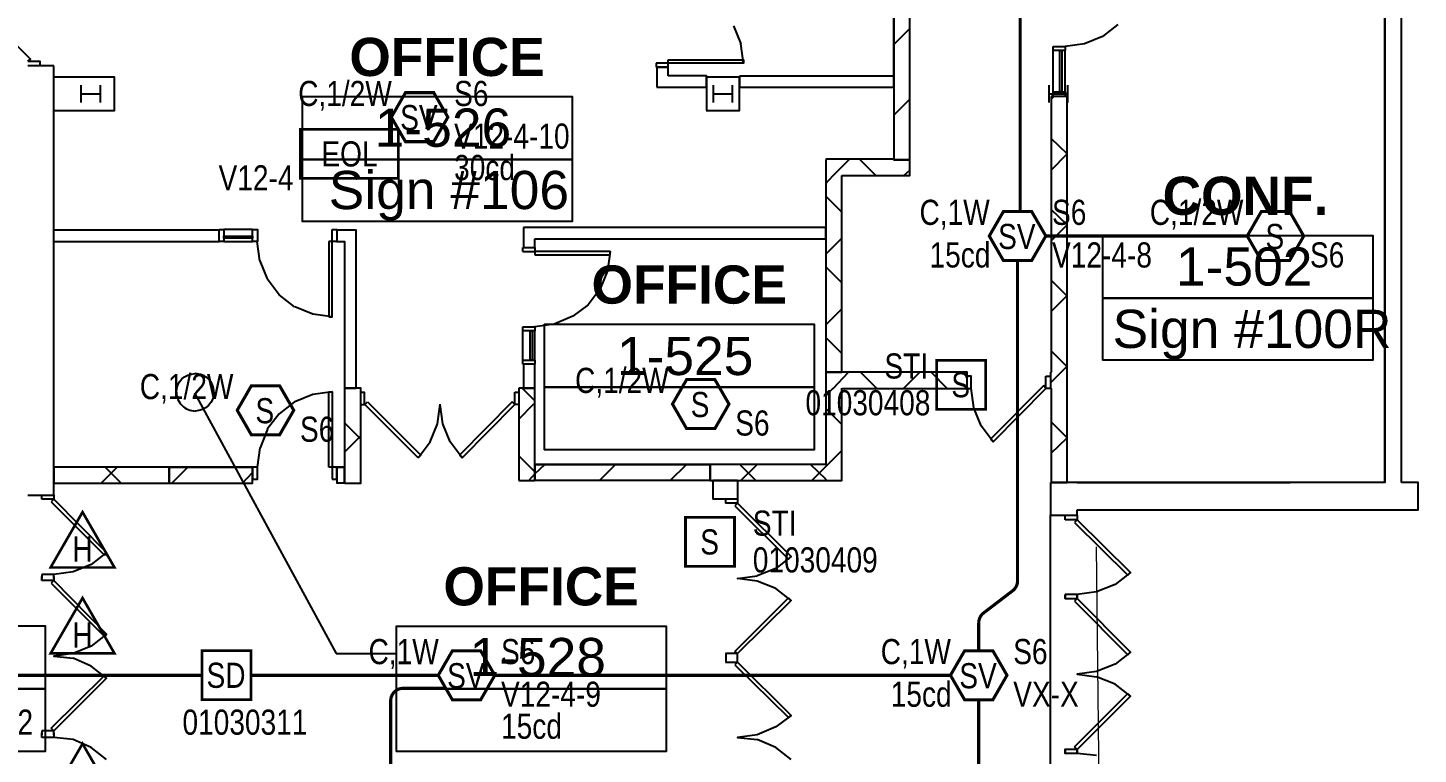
# Model space of a CAD drawing. Header units: inches. Extents: x 8199 to 15931, y 7617 to 15423.
# Drawn here: x 14418 to 15082, y 8896 to 9243 of the extents above; entities that cross this region are included whole.
import ezdxf
from ezdxf.enums import TextEntityAlignment as Align

# ---------------------------------------------------------------- set-up
doc = ezdxf.new("R2010")
doc.units = ezdxf.units.IN
doc.header["$LTSCALE"] = 0.25
doc.header["$MEASUREMENT"] = 0
doc.layers.add('A-FLOR', color=192, linetype='Continuous', lineweight=13)
for name, color, linetype in [('BACKGROUND', 8, 'Continuous'), ('CONDUIT', 6, 'Continuous'), ('DOOR HOLDER', 1, 'Continuous'), ('EOL', 1, 'Continuous'), ('PULL STATION', 1, 'Continuous'), ('SMOKE DETECTOR', 1, 'Continuous'), ('SPEAKER', 1, 'Continuous'), ('SPEAKER STROBE', 1, 'Continuous')]:
    doc.layers.add(name, color=color, linetype=linetype)
doc.styles.add('Arial', font='arial.ttf', dxfattribs={"width": 0.8})
doc.styles.add('PDF Arial', font='arial.ttf')
doc.styles.add('PDF Arial Bold', font='arialbd.ttf')

# ---------------------------------------------------------------- blocks, each defined once
blk = doc.blocks.new('150X-AQN5')
at = {"layer": 'DOOR HOLDER', "const_width": 1.25}
blk.add_lwpolyline([(15.26, -8.81), (0, 17.63), (-15.26, -8.81)], close=True, dxfattribs=at)
at = {"layer": 'DOOR HOLDER', "style": 'Arial', "width": 0.8}
blk.add_text('H', height=12, dxfattribs=at).set_placement((0, 0), align=Align.MIDDLE)
blk.add_attdef('SUBSCRIPT', text='', height=12, dxfattribs=at).set_placement((11.35, 10.49), align=Align.MIDDLE_LEFT)
blk = doc.blocks.new('GC-S7')
at = {"layer": 'SPEAKER', "const_width": 1.46}
blk.add_lwpolyline([(13.83, 0.21), (7.08, 11.9), (-6.42, 11.9), (-13.17, 0.21), (-6.42, -11.49), (7.08, -11.49)], close=True, dxfattribs=at)
at = {"layer": 'SPEAKER', "style": 'Arial', "width": 0.8}
blk.add_text('S', height=12, dxfattribs=at).set_placement((0, 0), align=Align.MIDDLE)
for tag, p in [('C', (-14.98, 11.52)), ('1/2W', (-14.65, -8.82))]:
    blk.add_attdef(tag, text='', height=12, dxfattribs=at).set_placement(p, align=Align.MIDDLE_RIGHT)
blk.add_attdef('Speaker_Circuit', text='', height=12, dxfattribs=at).set_placement((16.8, -8.82), align=Align.MIDDLE_LEFT)
blk = doc.blocks.new('SIGA-278')
at = {"layer": 'PULL STATION', "const_width": 1.3}
blk.add_lwpolyline([(-11.5, -11.68), (-11.5, 11.7), (11.89, 11.7), (11.89, -11.68)], close=True, dxfattribs=at)
at = {"layer": 'PULL STATION', "style": 'Arial', "width": 0.8}
blk.add_text('S', height=12, dxfattribs=at).set_placement((0, 0), align=Align.MIDDLE)
for tag, p in [('ADDRESS', (20.64, 8.96)), ('ZONE', (20.64, -8.58))]:
    blk.add_attdef(tag, text='', height=12, dxfattribs=at).set_placement(p, align=Align.MIDDLE_LEFT)
blk.add_attdef('SUBSCRIPT', text='', height=12, dxfattribs=at).set_placement((-16.56, -9.02), align=Align.MIDDLE_RIGHT)
blk = doc.blocks.new('GC-S7VM')
at = {"layer": 'SPEAKER STROBE', "const_width": 1.46}
blk.add_lwpolyline([(13.83, 0.21), (7.08, 11.9), (-6.42, 11.9), (-13.17, 0.21), (-6.42, -11.49), (7.08, -11.49)], close=True, dxfattribs=at)
at = {"layer": 'SPEAKER STROBE', "style": 'Arial', "width": 0.8}
blk.add_text('SV', height=12, dxfattribs=at).set_placement((0, 0), align=Align.MIDDLE)
for tag, p in [('C', (-12.95, 11.52)), ('CANDELA', (-12.62, -8.82)), ('1/2W', (-12.62, -29.16))]:
    blk.add_attdef(tag, text='', height=12, dxfattribs=at).set_placement(p, align=Align.MIDDLE_RIGHT)
for tag, p in [('Speaker_Circuit', (16.8, 11.52)), ('Visual_Circuit', (16.8, -8.82))]:
    blk.add_attdef(tag, text='', height=12, dxfattribs=at).set_placement(p, align=Align.MIDDLE_LEFT)
blk = doc.blocks.new('SIGA-PD')
at = {"layer": 'SMOKE DETECTOR', "const_width": 1.3}
blk.add_lwpolyline([(-11.5, -11.68), (-11.5, 11.7), (11.89, 11.7), (11.89, -11.68)], close=True, dxfattribs=at)
at = {"layer": 'SMOKE DETECTOR', "style": 'Arial', "width": 0.8}
blk.add_text('SD', height=12, dxfattribs=at).set_placement((0, 0), align=Align.MIDDLE)
for tag, p in [('ADDRESS', (20.64, 8.96)), ('ZONE', (20.64, -8.58))]:
    blk.add_attdef(tag, text='', height=12, dxfattribs=at).set_placement(p, align=Align.MIDDLE_LEFT)
blk.add_attdef('SUBSCRIPT', text='', height=12, dxfattribs=at).set_placement((-16.56, -9.02), align=Align.MIDDLE_RIGHT)
blk = doc.blocks.new('EOLR')
at = {"layer": 'EOL', "const_width": 1.25}
blk.add_lwpolyline([(-23.38, 11.69), (23.38, 11.69), (23.38, -11.69), (-23.38, -11.69)], close=True, dxfattribs=at)
at = {"layer": 'EOL', "style": 'Arial', "width": 0.8}
blk.add_text('EOL', height=12, dxfattribs=at).set_placement((0, 0), align=Align.MIDDLE)
for tag, p in [('CIRCUIT#', (28.56, 10.91)), ('EOL_VALUE', (28.88, -9.43))]:
    blk.add_attdef(tag, text='', height=12, dxfattribs=at).set_placement(p, align=Align.MIDDLE_LEFT)

msp = doc.modelspace()

# ---------------------------------------------------------------- linework, layer by layer
at = {"layer": 'A-FLOR', "color": 8, "lineweight": 9}
msp.add_line((14927.81, 8995.11), (14933.79, 8458.11), dxfattribs=at)
at = {"layer": 'BACKGROUND'}
for points in [[(14838.83, 9179.77), (14838.83, 9332.37), (14831.17, 9332.37), (14838.83, 9332.37), (14838.83, 9340.33), (14831.17, 9340.33)], [(14723.51, 9332.69), (14831.19, 9332.69), (14831.19, 9332.37), (14831.19, 9219.91), (14831.19, 9292.87)], [(14831.17, 9172.44), (14838.83, 9172.44), (14838.83, 9179.77), (14831.17, 9179.77), (14838.83, 9179.77), (14838.83, 9292.87)], [(15065.65, 9280.12), (15065.65, 9025.89), (14918.77, 9025.89)], [(15073.6, 9025.89), (15073.6, 9280.11), (15065.63, 9280.11)], [(15065.65, 9025.89), (15065.65, 9279.8)], [(14417.66, 9226.91), (14418.93, 9227.87), (14393.45, 9253.36)], [(14758.23, 9235.2), (14754.74, 9243.8)], [(14831.17, 9234.88), (14838.83, 9242.53)], [(14938.22, 9244.44), (14930.88, 9238.7)], [(14930.9, 9238.7), (14922.28, 9235.2)], [(14759.48, 9225.95), (14758.19, 9235.19)], [(14907.29, 9233.92), (14913.03, 9233.92), (14913.03, 9232.01), (14907.29, 9232.01)], [(14907.32, 9210.03), (14907.32, 9212.26), (14907.32, 9232.01), (14907.32, 9233.93)], [(14910.49, 9212.26), (14910.49, 9232.01)], [(14910.54, 9232.02), (14911.47, 9232.02), (14911.47, 9212.26), (14910.54, 9212.26)], [(14922.28, 9235.2), (14913.03, 9233.92)], [(14913.03, 9212.25), (14913.03, 9232.01)], [(14417.66, 9226.92), (14423.39, 9226.92), (14423.39, 9224.69)], [(14430.09, 9224.69), (14417.67, 9224.69)], [(14717.73, 9225.95), (14717.73, 9224.04)], [(14717.74, 9224.05), (14723.49, 9224.05), (14723.49, 9225.96), (14723.49, 9227.55)], [(14723.49, 9225.96), (14717.74, 9225.96)], [(14723.49, 9219.9), (14723.49, 9224.05), (14718.07, 9224.05)], [(14718.09, 9224.05), (14718.09, 9214.49)], [(14723.46, 9227.55), (14759.48, 9227.55), (14759.48, 9225.95), (14723.46, 9225.95)], [(14430.09, 9203.34), (14459.07, 9203.34), (14459.07, 9219.27), (14430.09, 9219.27)], [(14723.5, 9214.5), (14741.67, 9214.5), (14741.67, 9219.91), (14723.5, 9219.91)], [(14741.63, 9203.33), (14757.56, 9203.33), (14757.56, 9219.26), (14741.63, 9219.26)], [(14741.67, 9219.27), (14741.67, 9203.34)], [(14757.56, 9219.9), (14757.56, 9214.48)], [(14757.59, 9219.91), (14831.19, 9219.91), (14831.19, 9214.49), (14831.19, 9179.77), (14831.19, 9180.09), (14798.7, 9180.09)], [(14757.59, 9214.49), (14831.19, 9214.49), (14831.19, 9219.91)], [(14443.12, 9207.16), (14443.12, 9215.44)], [(14443.12, 9211.3), (14452.37, 9211.3)], [(14452.37, 9207.16), (14452.37, 9215.44)], [(14548.56, 9210.02), (14677.58, 9210.02), (14677.58, 9180.07), (14548.56, 9180.07), (14677.58, 9180.07), (14677.58, 9150.45), (14548.56, 9150.45)], [(14548.59, 9210.03), (14548.59, 9180.09), (14548.59, 9150.45)], [(14718.07, 9214.49), (14723.49, 9214.49)], [(14745.14, 9207.16), (14745.14, 9215.44)], [(14745.14, 9211.3), (14754.08, 9211.3)], [(14754.08, 9207.16), (14754.08, 9215.45)], [(14905.4, 9207.16), (14905.4, 9215.44)], [(14905.4, 9211.31), (14914.33, 9211.31)], [(14906.33, 9210.02), (14906.33, 9078.45), (14906.04, 9078.45)], [(14906.36, 9208.75), (14907.63, 9210.03)], [(14914.02, 9025.89), (14906.36, 9025.89), (14914.02, 9025.89), (14914.02, 9210.03), (14906.36, 9210.03)], [(14907.29, 9212.25), (14913.03, 9212.25), (14913.03, 9210.03), (14907.29, 9210.03)], [(14914.33, 9207.16), (14914.33, 9215.45)], [(14831.17, 9201.11), (14838.83, 9208.76)], [(14906.36, 9174.99), (14914.02, 9182.64), (14906.36, 9189.96)], [(14798.68, 9180.08), (14798.68, 9172.44), (14798.68, 9078.46), (14798.68, 9070.81), (14798.68, 9034.49), (14749.95, 9034.49)], [(14802.17, 9172.43), (14809.8, 9180.08)], [(14822.57, 9172.44), (14814.93, 9180.08)], [(14798.65, 9168.61), (14802.16, 9172.43)], [(14798.65, 9078.45), (14806.32, 9078.45), (14806.32, 9172.43)], [(14806.35, 9172.44), (14831.19, 9172.44)], [(14835.96, 9172.44), (14838.83, 9174.99)], [(14806.32, 9154.91), (14798.65, 9162.56)], [(14906.36, 9141.22), (14914.02, 9148.86), (14906.36, 9156.19)], [(14430.09, 9140.89), (14509.07, 9140.89), (14509.07, 9146.31), (14430.09, 9146.31)], [(14509.06, 9146.63), (14511.31, 9146.63), (14511.31, 9140.9), (14509.06, 9140.9)], [(14509.07, 9140.89), (14509.07, 9146.63)], [(14511.31, 9142.49), (14511.31, 9143.44)], [(14511.32, 9140.9), (14525.02, 9140.9), (14525.02, 9146.63), (14511.32, 9146.63)], [(14511.32, 9143.45), (14525.02, 9143.45), (14525.02, 9142.49), (14511.32, 9142.49)], [(14525, 9146.63), (14527.25, 9146.63), (14527.25, 9140.9), (14525, 9140.9)], [(14562.93, 9140.89), (14562.93, 9146.63)], [(14562.94, 9146.63), (14565.16, 9146.63), (14565.16, 9140.9)], [(14565.16, 9146.31), (14565.16, 9140.9), (14562.94, 9140.9)], [(14568.98, 9070.81), (14574.4, 9070.81), (14574.4, 9140.9), (14574.4, 9146.32), (14565.18, 9146.32)], [(14659.8, 9142.17), (14798.68, 9142.17), (14798.68, 9147.59), (14654.36, 9147.59)], [(14654.37, 9147.59), (14654.37, 9142.17), (14654.37, 9138.03)], [(14930.84, 9143.76), (15059.89, 9143.76), (15059.89, 9113.81), (14930.84, 9113.81), (15059.89, 9113.81), (15059.89, 9084.18), (14930.84, 9084.18)], [(14930.9, 9143.77), (14930.9, 9113.82), (14930.9, 9084.19)], [(14528.5, 9131.65), (14527.21, 9140.89)], [(14561.32, 9140.89), (14561.32, 9104.89)], [(14561.35, 9104.89), (14562.93, 9104.89), (14562.93, 9140.89), (14561.35, 9140.89)], [(14565.11, 9140.89), (14568.95, 9140.89), (14568.95, 9070.8), (14568.95, 9025.56), (14565.11, 9025.56)], [(14654.01, 9136.11), (14654.01, 9138.02)], [(14654.04, 9138.03), (14659.77, 9138.03), (14659.77, 9136.12)], [(14654.04, 9136.12), (14659.77, 9136.12), (14659.77, 9134.52)], [(14654.36, 9138.03), (14659.77, 9138.03), (14659.77, 9142.17)], [(14659.75, 9134.52), (14695.76, 9134.52), (14695.76, 9136.11), (14659.75, 9136.11)], [(14695.76, 9136.11), (14694.48, 9126.88)], [(14798.65, 9134.84), (14806.32, 9142.49)], [(14532.03, 9123.06), (14528.53, 9131.66)], [(14537.74, 9115.41), (14531.99, 9123.05)], [(14694.51, 9126.88), (14691.01, 9118.28)], [(14806.32, 9121.14), (14798.65, 9128.79)], [(14690.98, 9118.27), (14685.26, 9110.63)], [(14914.02, 9114.78), (14906.36, 9122.42)], [(14545.06, 9109.67), (14537.73, 9115.4)], [(14553.68, 9106.17), (14545.09, 9109.68)], [(14685.27, 9110.63), (14677.95, 9105.22)], [(14906.36, 9107.45), (14914.02, 9115.1)], [(14562.93, 9104.89), (14553.68, 9106.17)], [(14677.95, 9105.22), (14669.03, 9101.4)], [(14798.65, 9101.07), (14806.32, 9108.72)], [(14654.01, 9082.27), (14654.01, 9084.18), (14654.01, 9098.2), (14654.01, 9100.11)], [(14654.04, 9100.12), (14659.77, 9100.12), (14659.77, 9098.21), (14654.04, 9098.21)], [(14657.53, 9098.2), (14658.47, 9098.2), (14658.47, 9084.18), (14657.53, 9084.18)], [(14657.54, 9084.19), (14657.54, 9098.21)], [(14659.77, 9084.19), (14659.77, 9098.21)], [(14669.02, 9101.39), (14659.78, 9100.12)], [(14664.2, 9101.38), (14793.23, 9101.38), (14793.23, 9071.44), (14664.2, 9071.44), (14793.23, 9071.44), (14793.23, 9041.49), (14664.2, 9041.49)], [(14664.24, 9101.4), (14664.24, 9071.45), (14664.24, 9041.5)], [(14806.32, 9087.37), (14798.65, 9095.02)], [(14654.04, 9084.19), (14659.77, 9084.19), (14659.77, 9082.28), (14654.04, 9082.28)], [(14914.02, 9081), (14906.36, 9088.65)], [(14654.36, 9070.81), (14659.77, 9070.81), (14659.77, 9082.28), (14654.36, 9082.28)], [(14654.37, 9082.28), (14654.37, 9070.81)], [(14806.29, 9070.8), (14866.19, 9070.8), (14866.19, 9078.45), (14798.64, 9078.45)], [(14802.15, 9070.8), (14809.49, 9078.45)], [(14822.88, 9070.81), (14815.24, 9078.45)], [(14835.94, 9070.81), (14843.6, 9078.45)], [(14856.64, 9070.8), (14849, 9078.45)], [(14866.21, 9070.8), (14868.11, 9070.8), (14868.11, 9076.54), (14866.21, 9076.54)], [(14878.6, 9045.32), (14903.79, 9070.8), (14903.79, 9076.54)], [(14906.02, 9078.45), (14906.02, 9070.8), (14903.81, 9070.8)], [(14903.81, 9076.54), (14906.02, 9076.54)], [(14906.36, 9073.68), (14914.02, 9081.32)], [(14568.99, 9025.57), (14576.63, 9025.57), (14576.63, 9070.81), (14568.99, 9070.81)], [(14652.14, 9070.81), (14652.14, 9063.16), (14650.22, 9063.16)], [(14652.11, 9026.85), (14659.77, 9026.85), (14659.77, 9034.49), (14659.77, 9063.16), (14659.77, 9070.81), (14652.11, 9070.81)], [(14659.77, 9064.76), (14653.71, 9070.81)], [(14798.65, 9067.3), (14802.16, 9070.81)], [(14798.65, 9026.84), (14806.32, 9026.84), (14806.32, 9070.81)], [(14869.41, 9061.57), (14868.14, 9070.81)], [(14902.85, 9072.08), (14877.37, 9046.6)], [(14903.79, 9070.8), (14902.85, 9072.08)], [(14906.04, 9073.35), (14906.33, 9073.67)], [(14906.04, 9070.8), (14906.33, 9070.8), (14906.33, 9025.88), (14906.04, 9025.88)], [(14497.3, 9068.58), (14564.85, 8944.34)], [(14545.06, 9064.43), (14537.73, 9058.7)], [(14553.68, 9067.94), (14545.09, 9064.43)], [(14562.93, 9069.21), (14553.68, 9067.94)], [(14561.32, 9033.21), (14561.32, 9069.21)], [(14561.35, 9069.21), (14562.93, 9069.21), (14562.93, 9033.21), (14561.35, 9033.21)], [(14576.6, 9063.15), (14578.5, 9063.15), (14578.5, 9068.89), (14576.6, 9068.89)], [(14604, 9037.67), (14578.52, 9063.16)], [(14578.55, 9063.16), (14579.8, 9064.43)], [(14579.81, 9064.44), (14605.3, 9038.95), (14604.04, 9037.68)], [(14613.28, 9053.93), (14614.54, 9063.17)], [(14615.79, 9053.92), (14614.53, 9063.16)], [(14648.92, 9064.43), (14623.76, 9038.94)], [(14625.05, 9037.68), (14650.22, 9063.16), (14650.22, 9068.9)], [(14650.22, 9063.16), (14648.95, 9064.44)], [(14650.22, 9068.9), (14652.14, 9068.9)], [(14652.14, 9056.16), (14659.15, 9063.17)], [(14652.14, 9063.16), (14652.14, 9034.49), (14652.14, 9026.85)], [(14659.12, 9063.16), (14659.77, 9063.8)], [(14537.74, 9058.7), (14531.99, 9051.37)], [(14806.32, 9053.6), (14798.65, 9061.25)], [(14872.89, 9052.96), (14869.38, 9061.57)], [(14532.03, 9051.38), (14528.53, 9042.46)], [(14576.63, 9046.6), (14568.99, 9054.24)], [(14609.74, 9045.32), (14613.24, 9053.92)], [(14619.32, 9045.32), (14615.82, 9053.92)], [(14877.39, 9046.6), (14878.65, 9045.32), (14872.94, 9052.97)], [(14906.36, 9039.91), (14914.02, 9047.24), (14906.36, 9054.88)], [(14568.99, 9040.54), (14576.63, 9048.19)], [(14604.03, 9037.68), (14609.77, 9045.32)], [(14623.77, 9038.94), (14625.03, 9037.67), (14619.28, 9045.32)], [(14528.5, 9042.45), (14527.21, 9033.21)], [(14656.24, 9034.48), (14652.11, 9038.62)], [(14798.65, 9033.53), (14806.32, 9041.18)], [(14430.07, 9025.57), (14485.19, 9025.57), (14485.19, 9033.21), (14430.07, 9033.21)], [(14430.09, 9019.84), (14430.09, 9025.57), (14430.09, 9033.22), (14430.09, 9025.57)], [(14452.68, 9025.56), (14460.31, 9033.21)], [(14462.23, 9025.57), (14454.6, 9033.21)], [(14485.18, 9025.57), (14525.02, 9025.57), (14525.02, 9033.22), (14525.02, 9027.48)], [(14485.19, 9033.21), (14485.19, 9025.57)], [(14486.49, 9025.57), (14494.12, 9033.22)], [(14520.24, 9025.57), (14525.02, 9030.67)], [(14525, 9027.48), (14527.25, 9027.48), (14527.25, 9033.22), (14525, 9033.22)], [(14562.93, 9033.21), (14562.93, 9027.48)], [(14562.94, 9027.48), (14565.16, 9027.48), (14565.16, 9033.22), (14565.16, 9025.57)], [(14565.16, 9033.22), (14562.94, 9033.22)], [(14568.95, 9025.56), (14568.95, 9033.21)], [(14659.77, 9030.98), (14656.25, 9034.49)], [(14656.9, 9026.85), (14659.77, 9030.03)], [(14659.75, 9030.03), (14664.55, 9034.49)], [(14743.53, 9026.84), (14743.53, 9034.48), (14659.76, 9034.48), (14743.53, 9034.48), (14743.53, 9026.84), (14659.76, 9026.84)], [(14659.77, 9034.49), (14659.77, 9026.85)], [(14690.64, 9026.84), (14698.3, 9034.49)], [(14724.45, 9026.85), (14732.11, 9034.49)], [(14749.92, 9034.49), (14743.57, 9034.49)], [(14765.24, 9026.85), (14757.58, 9034.49)], [(14758.2, 9026.85), (14765.86, 9034.49)], [(14798.68, 9027.48), (14791.36, 9034.49)], [(14791.99, 9026.84), (14798.68, 9033.53)], [(14743.55, 9026.84), (14744.83, 9026.84), (14744.83, 9017.92)], [(14756.62, 9026.84), (14749.93, 9026.84), (14756.62, 9026.84), (14756.62, 9017.92), (14744.81, 9017.92)], [(14756.64, 9026.84), (14798.68, 9026.84)], [(14799, 9026.84), (14798.66, 9027.48)], [(14906.02, 9025.88), (14906.02, 9010.27)], [(14918.8, 9025.89), (14914.03, 9025.89)], [(14918.78, 9012.83), (15081.59, 9012.83), (15081.59, 9025.89), (15073.62, 9025.89)], [(14918.79, 9025.89), (15020.42, 9025.89)], [(14417.67, 9019.84), (14430.09, 9019.84), (14430.09, 9017.93), (14424.35, 9017.93)], [(14424.33, 9017.92), (14424.33, 9019.83)], [(14428.79, 9016.65), (14454.29, 8991.16)], [(14430.09, 9017.93), (14428.82, 9016.65)], [(14454.27, 8991.16), (14455.22, 8992.43), (14430.04, 9017.92)], [(14756.62, 9017.92), (14756.62, 9016.01), (14750.88, 9016.01)], [(14750.91, 9016.02), (14750.91, 9017.93)], [(14756.62, 9016.01), (14755.33, 9014.74)], [(14755.33, 9014.73), (14780.82, 8989.25)], [(14780.82, 8989.25), (14782.12, 8990.53), (14756.62, 9016.01)], [(14906.07, 9010.28), (14918.8, 9010.28), (14918.8, 9008.05), (14913.05, 9008.05)], [(14913.03, 9008.04), (14913.03, 9010.27)], [(14918.8, 9010.28), (14918.8, 9012.83)], [(14917.49, 9006.77), (14943, 8981.61)], [(14918.8, 9008.05), (14917.52, 9006.77)], [(14942.96, 8981.6), (14944.24, 8982.87), (14918.73, 9008.04)], [(14455.22, 8992.43), (14447.91, 8986.7)], [(14782.12, 8990.53), (14774.77, 8984.79)], [(14447.9, 8986.7), (14439.29, 8983.2)], [(14774.8, 8984.79), (14765.88, 8981.29)], [(14424.33, 8981.92), (14424.33, 8980.01)], [(14424.33, 8979.05), (14424.33, 8980.97)], [(14430.09, 8980.02), (14430.09, 8981.93), (14424.35, 8981.93)], [(14430.09, 8980.97), (14430.09, 8979.06), (14424.35, 8979.06)], [(14428.79, 8977.78), (14454.29, 8952.3)], [(14430.09, 8979.06), (14428.82, 8977.79)], [(14454.27, 8952.29), (14455.22, 8953.57), (14430.04, 8979.05)], [(14439.33, 8983.2), (14430.1, 8981.93)], [(14765.86, 8978.74), (14756.62, 8980.02), (14765.86, 8981.29)], [(14774.8, 8975.24), (14765.88, 8978.74)], [(14936.92, 8977.14), (14928, 8973.64)], [(14944.24, 8982.87), (14936.94, 8977.14)], [(14755.33, 8945.28), (14780.82, 8970.77)], [(14780.82, 8970.78), (14782.12, 8969.5), (14756.62, 8944.33)], [(14782.12, 8969.5), (14774.77, 8975.24)], [(14913.05, 8970.46), (14918.8, 8970.46), (14918.8, 8972.37), (14913.05, 8972.37)], [(14918.8, 8972.37), (14918.8, 8970.46), (14917.52, 8969.19)], [(14942.96, 8943.69), (14944.24, 8944.96), (14918.73, 8970.45)], [(14928.04, 8973.65), (14918.79, 8972.37)], [(14917.49, 8969.18), (14943, 8943.69)], [(14296.9, 8957.39), (14425.94, 8957.39), (14425.94, 8927.45), (14296.9, 8927.45), (14425.94, 8927.45), (14425.94, 8897.5), (14296.9, 8897.5)], [(14593.49, 8957.38), (14722.5, 8957.38), (14722.5, 8927.44), (14593.49, 8927.44), (14722.5, 8927.44), (14722.5, 8897.49), (14593.49, 8897.49)], [(14593.51, 8957.4), (14593.51, 8927.45), (14593.51, 8897.5)], [(14455.22, 8953.57), (14447.91, 8947.83)], [(14439.33, 8944.34), (14430.1, 8943.06), (14439.33, 8942.11)], [(14447.9, 8947.83), (14439.29, 8944.33)], [(14564.83, 8944.33), (14593.51, 8944.33)], [(14750.88, 8940.19), (14756.62, 8940.19), (14756.62, 8942.1), (14756.62, 8944.33), (14750.88, 8944.33)], [(14750.91, 8944.34), (14750.91, 8942.11), (14750.91, 8940.2)], [(14756.62, 8944.33), (14755.33, 8945.29)], [(14944.24, 8944.96), (14936.94, 8939.23)], [(14447.9, 8938.27), (14439.29, 8942.1)], [(14455.22, 8932.54), (14447.91, 8938.27)], [(14756.62, 8940.19), (14755.33, 8938.92)], [(14755.33, 8938.91), (14780.82, 8913.74)], [(14780.82, 8913.75), (14782.12, 8914.7), (14756.62, 8940.19)], [(14936.92, 8939.23), (14928, 8935.72)], [(14428.79, 8908.65), (14454.29, 8933.82)], [(14454.27, 8933.82), (14455.22, 8932.54), (14430.04, 8907.37)], [(14928.04, 8935.73), (14918.79, 8934.46), (14928.04, 8933.19)], [(14936.92, 8929.67), (14928, 8933.17)], [(14917.49, 8899.73), (14943, 8925.22)], [(14942.96, 8925.21), (14944.24, 8923.94), (14918.73, 8898.45)], [(14944.24, 8923.94), (14936.94, 8929.67)], [(14782.12, 8914.7), (14774.77, 8909.29)], [(14424.33, 8907.37), (14424.33, 8905.46)], [(14424.33, 8904.19), (14424.33, 8906.42)], [(14430.09, 8905.47), (14430.09, 8907.38), (14424.35, 8907.38)], [(14430.09, 8906.42), (14430.09, 8904.2), (14424.35, 8904.2)], [(14430.09, 8907.38), (14428.82, 8908.66)], [(14439.33, 8903.24), (14430.1, 8904.2)], [(14765.86, 8905.46), (14756.62, 8904.19), (14765.86, 8903.24)], [(14774.8, 8909.29), (14765.88, 8905.47)], [(14447.9, 8899.41), (14439.29, 8903.23)], [(14455.22, 8893.67), (14447.91, 8899.41)], [(14774.8, 8899.41), (14765.88, 8903.24)], [(14782.12, 8893.68), (14774.77, 8899.41)], [(14913.03, 8898.45), (14913.03, 8896.54), (14913.03, 8898.77)], [(14918.8, 8898.78), (14918.8, 8896.55), (14913.05, 8896.55)], [(14918.8, 8896.55), (14918.8, 8898.46), (14913.05, 8898.46)], [(14918.8, 8898.46), (14917.52, 8899.73)], [(14928.04, 8895.59), (14918.79, 8896.55)]]:
    msp.add_lwpolyline(points, dxfattribs=at)
at = {"layer": 'BACKGROUND', "ltscale": 0.563329}
msp.add_lwpolyline([(14430.09, 9033.22), (14430.09, 9224.69)], dxfattribs=at)
at = {"layer": 'BACKGROUND'}
for points in [[(14485.18, 9033.22), (14525.02, 9033.22)], [(14565.11, 9033.21), (14568.95, 9033.21)], [(14749.92, 9026.84), (14744.81, 9026.84)], [(14913.03, 8972.36), (14913.03, 8970.45)]]:
    msp.add_lwpolyline(points, close=True, dxfattribs=at)
at = {"layer": 'BACKGROUND', "ltscale": 1.198343}
msp.add_lwpolyline([(14906.02, 8463.26), (14906.02, 9010.27)], dxfattribs=at)
at = {"layer": 'BACKGROUND'}
for centre, radius, start, end in [((14497.64, 9068.92), 8.89, 359.84418, 90.23295), ((14497.59, 9068.9), 8.92, 179.98895, 270.06246)]:
    msp.add_arc(centre, radius, start, end, dxfattribs=at)
for points in [[(14488.67, 9068.9), (14488.67, 9073.99), (14492.52, 9077.81), (14497.6, 9077.81)], [(14488.67, 9068.9), (14488.67, 9073.99), (14492.52, 9077.81), (14497.6, 9077.81)], [(14506.53, 9068.9), (14506.53, 9064.12), (14502.41, 9059.98), (14497.6, 9059.98)], [(14506.53, 9068.9), (14506.53, 9064.12), (14502.41, 9059.98), (14497.6, 9059.98)]]:
    msp.add_open_spline(points, degree=3, dxfattribs=at)
at = {"layer": 'CONDUIT', "lineweight": 0, "const_width": 1.5}
for points in [[(14891.54, 9317.01), (14891.54, 9155.18)], [(14903.77, 9143.49), (14999.94, 9143.49)], [(14398.67, 8933.87), (14500.8, 8933.88)], [(14524.18, 8933.88), (14613.65, 8933.86)], [(14640.65, 8933.86), (14858.24, 8933.86)]]:
    msp.add_lwpolyline(points, dxfattribs=at)
for points in [[(14871.74, 8945.56), (14871.74, 8958.87, -0.233942), (14874.1, 8963.64), (14887.9, 8974.17, 0.233942), (14890.27, 8978.94), (14890.27, 9131.8)], [(14617.03, 8927.66), (14596.93, 8927.66, 0.414214), (14590.93, 8921.66), (14590.93, 8671.81)], [(14871.74, 8922.17), (14871.74, 8861.92, -0.414214), (14865.74, 8855.92), (14847.67, 8855.92, 0.414214), (14841.67, 8849.92), (14841.67, 8816.29)]]:
    msp.add_lwpolyline(points, format="xyb", dxfattribs=at)

# ---------------------------------------------------------------- block references
at = {"layer": 'DOOR HOLDER'}
for p in [(14443.78, 8994.11), (14443.78, 8953.11), (14443.78, 8883.59)]:
    msp.add_blockref('150X-AQN5', p, dxfattribs=at)
at = {"layer": 'EOL'}
ref = msp.add_blockref('EOLR', (14571.23, 9182.67), dxfattribs=at)
ref.add_attrib('EOL_VALUE', 'V12-4', dxfattribs={"height": 12, "style": 'Arial', "width": 0.8}).set_placement((14508.74, 9171.25), align=Align.MIDDLE_LEFT)
at = {"layer": 'PULL STATION'}
ref = msp.add_blockref('SIGA-278', (14863.15, 9072.51), dxfattribs=at)
ref.add_attrib('ADDRESS', 'STI', dxfattribs={"height": 12, "style": 'Arial', "width": 0.8}).set_placement((14826.71, 9081.47), align=Align.MIDDLE_LEFT)
ref.add_attrib('ZONE', '01030408', dxfattribs={"height": 12, "style": 'Arial', "width": 0.8}).set_placement((14789, 9063.93), align=Align.MIDDLE_LEFT)
msp.add_blockref('SIGA-278', (14743.22, 8997.51), dxfattribs=at).add_auto_attribs({'ADDRESS': 'STI', 'ZONE': '01030409'})
at = {"layer": 'SMOKE DETECTOR'}
ref = msp.add_blockref('SIGA-PD', (14386.78, 8933.86), dxfattribs=at)
ref.add_attrib('ZONE', '01030312', dxfattribs={"height": 12, "style": 'Arial', "width": 0.8}).set_placement((14360.5, 8911.5), align=Align.MIDDLE_LEFT)
ref = msp.add_blockref('SIGA-PD', (14512.3, 8933.87), dxfattribs=at)
ref.add_attrib('ZONE', '01030311', dxfattribs={"height": 12, "style": 'Arial', "width": 0.8}).set_placement((14491.5, 8911.5), align=Align.MIDDLE_LEFT)
at = {"layer": 'SPEAKER'}
for p in [(15013.12, 9143.28), (14530.81, 9060.12), (14738.66, 9063.07)]:
    msp.add_blockref('GC-S7', p, dxfattribs=at).add_auto_attribs({'C': 'C,1/2W', 'Speaker_Circuit': 'S6'})
at = {"layer": 'SPEAKER STROBE'}
ref = msp.add_blockref('GC-S7VM', (14604.41, 9200), dxfattribs=at)
ref.add_attrib('C', 'C,1/2W', dxfattribs={"height": 12, "style": 'Arial', "width": 0.8}).set_placement((14591.47, 9211.52), align=Align.MIDDLE_RIGHT)
ref.add_attrib('Speaker_Circuit', 'S6', dxfattribs={"height": 12, "style": 'Arial', "width": 0.8}).set_placement((14621.21, 9211.52), align=Align.MIDDLE_LEFT)
ref.add_attrib('Visual_Circuit', 'V12-4-10', dxfattribs={"height": 12, "style": 'Arial', "width": 0.8}).set_placement((14621.21, 9191.18), align=Align.MIDDLE_LEFT)
ref.add_attrib('CANDELA', '30cd', dxfattribs={"height": 12, "style": 'Arial', "width": 0.8}).set_placement((14650.29, 9176.18), align=Align.MIDDLE_RIGHT)
for p, values in [((14889.94, 9143.28), {'C': 'C,1W', 'Speaker_Circuit': 'S6', 'Visual_Circuit': 'V12-4-8', 'CANDELA': '15cd'}), ((14871.41, 8933.66), {'C': 'C,1W', 'Speaker_Circuit': 'S6', 'Visual_Circuit': 'VX-X', 'CANDELA': '15cd'})]:
    msp.add_blockref('GC-S7VM', p, dxfattribs=at).add_auto_attribs(values)
ref = msp.add_blockref('GC-S7VM', (14626.82, 8933.66), dxfattribs=at)
ref.add_attrib('C', 'C,1W', dxfattribs={"height": 12, "style": 'Arial', "width": 0.8}).set_placement((14613.88, 8945.17), align=Align.MIDDLE_RIGHT)
ref.add_attrib('Speaker_Circuit', 'S6', dxfattribs={"height": 12, "style": 'Arial', "width": 0.8}).set_placement((14643.62, 8945.17), align=Align.MIDDLE_LEFT)
ref.add_attrib('Visual_Circuit', 'V12-4-9', dxfattribs={"height": 12, "style": 'Arial', "width": 0.8}).set_placement((14643.62, 8924.83), align=Align.MIDDLE_LEFT)
ref.add_attrib('CANDELA', '15cd', dxfattribs={"height": 12, "style": 'Arial', "width": 0.8}).set_placement((14672.7, 8909.56), align=Align.MIDDLE_RIGHT)

# ---------------------------------------------------------------- texts
at = {"layer": 'BACKGROUND', "attachment_point": 7}
for s, insert, char_height, style in [('OFFICE', (14571.2, 9219.59), 18.216, 'PDF Arial Bold'), ('1-526', (14583.31, 9185.82), 18.245, 'PDF Arial'), ('Sign #106', (14561.32, 9150.82), 18.245, 'PDF Arial'), ('CONF.', (14959.55, 9153.33), 18.216, 'PDF Arial Bold'), ('1-502', (14965.92, 9119.56), 18.245, 'PDF Arial'), ('OFFICE', (14686.85, 9110.96), 18.216, 'PDF Arial Bold'), ('Sign #100R', (14935.66, 9084.56), 18.245, 'PDF Arial'), ('1-525', (14698.95, 9076.87), 18.245, 'PDF Arial'), ('OFFICE', (14616.12, 8966.96), 18.216, 'PDF Arial Bold'), ('1-528', (14628.54, 8933.19), 18.245, 'PDF Arial')]:
    msp.add_mtext(s, dxfattribs=dict(at, insert=insert, char_height=char_height, style=style))

doc.saveas('drawing.dxf')
